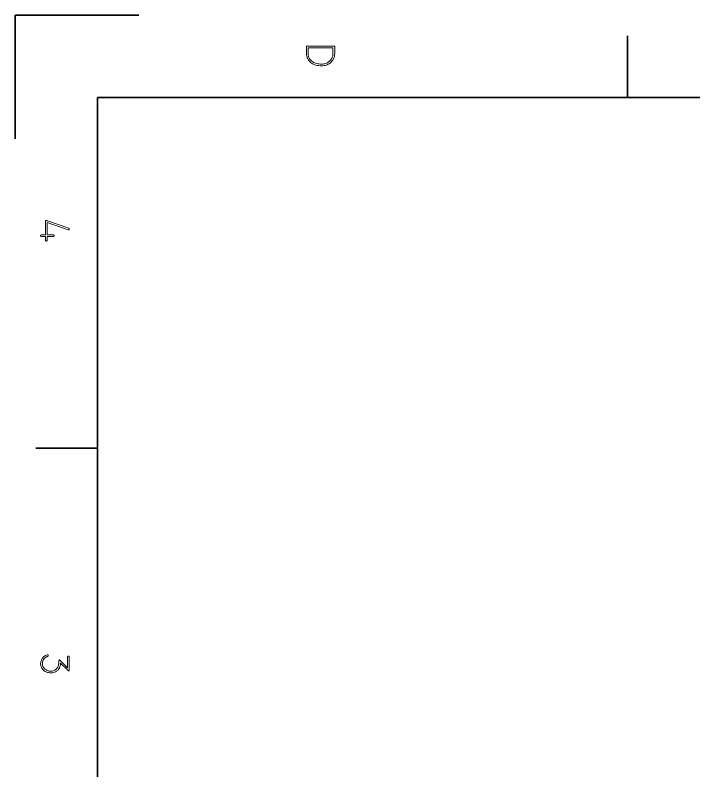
# Model space of a CAD drawing. Extents: x 0 to 297, y 0 to 210.
# Drawn here: x 0 to 82.3, y 118.4 to 210 of the extents above; entities that cross this region are included whole.
import ezdxf

# ---------------------------------------------------------------- set-up
doc = ezdxf.new("R2010")
doc.units = 0

msp = doc.modelspace()

# ---------------------------------------------------------------- linework, layer by layer
at = {"color": 7, "lineweight": 35, "ltscale": 0.375}
for p, q in [((0, 195), (0, 210)), ((0, 210), (15, 210))]:
    msp.add_line(p, q, dxfattribs=at)
at = {"color": 7, "lineweight": 35, "ltscale": 0.1875}
for p, q in [((74.3, 200), (74.3, 207.5)), ((10, 157.5), (2.5, 157.5))]:
    msp.add_line(p, q, dxfattribs=at)
at = {"color": 7, "lineweight": 35}
for p, q in [((287, 200), (10, 200)), ((10, 200), (10, 10))]:
    msp.add_line(p, q, dxfattribs=at)
at = {"color": 7, "lineweight": 13}
for points in [[(37.17, 203.864), (36.987, 203.869), (36.814, 203.883), (36.649, 203.908), (36.493, 203.943), (36.346, 203.987), (36.208, 204.042), (36.079, 204.106), (35.959, 204.18), (35.848, 204.265), (35.745, 204.359), (35.67, 204.441), (35.602, 204.527), (35.542, 204.617), (35.49, 204.711), (35.446, 204.808), (35.41, 204.909), (35.382, 205.013), (35.362, 205.121), (35.35, 205.233), (35.346, 205.348), (35.346, 206.217), (38.766, 206.217), (38.766, 205.354), (38.762, 205.24), (38.751, 205.13), (38.732, 205.022), (38.706, 204.918), (38.672, 204.817), (38.631, 204.719), (38.583, 204.624), (38.526, 204.533), (38.463, 204.444), (38.392, 204.359), (38.301, 204.265), (38.202, 204.18), (38.097, 204.106), (37.985, 204.042), (37.867, 203.987), (37.741, 203.943), (37.608, 203.908), (37.469, 203.883), (37.323, 203.869)], [(37.17, 204.066), (37.303, 204.07), (37.431, 204.083), (37.552, 204.104), (37.667, 204.134), (37.777, 204.173), (37.881, 204.22), (37.978, 204.276), (38.07, 204.34), (38.156, 204.413), (38.235, 204.495), (38.297, 204.569), (38.352, 204.646), (38.4, 204.725), (38.442, 204.807), (38.478, 204.891), (38.507, 204.979), (38.529, 205.068), (38.546, 205.161), (38.555, 205.256), (38.559, 205.354), (38.559, 206.015), (35.548, 206.015), (35.548, 205.348), (35.552, 205.249), (35.563, 205.153), (35.581, 205.059), (35.606, 204.969), (35.638, 204.881), (35.678, 204.797), (35.724, 204.716), (35.778, 204.637), (35.839, 204.562), (35.907, 204.49), (35.998, 204.409), (36.097, 204.337), (36.203, 204.274), (36.318, 204.218), (36.44, 204.172), (36.57, 204.134), (36.708, 204.104), (36.854, 204.083), (37.008, 204.07)], [(3.677, 182.715), (3.677, 183.144), (3.197, 183.144), (3.178, 183.145), (3.161, 183.148), (3.145, 183.153), (3.132, 183.16), (3.121, 183.169), (3.112, 183.18), (3.105, 183.193), (3.1, 183.209), (3.097, 183.226), (3.096, 183.245), (3.097, 183.264), (3.1, 183.281), (3.105, 183.296), (3.112, 183.31), (3.121, 183.321), (3.132, 183.33), (3.145, 183.337), (3.161, 183.342), (3.178, 183.345), (3.197, 183.346), (3.677, 183.346), (3.677, 185.058), (3.677, 185.069), (3.679, 185.078), (3.682, 185.086), (3.686, 185.094), (3.692, 185.1), (3.699, 185.105), (3.706, 185.109), (3.716, 185.111), (3.726, 185.113), (3.737, 185.114), (3.749, 185.113), (3.762, 185.111), (3.777, 185.109), (3.795, 185.105), (3.814, 185.1), (3.836, 185.094), (3.86, 185.086), (3.886, 185.078), (3.914, 185.069), (3.944, 185.058), (6.505, 184.154), (6.518, 184.149), (6.529, 184.142), (6.539, 184.135), (6.547, 184.127), (6.554, 184.119), (6.56, 184.109), (6.565, 184.099), (6.568, 184.088), (6.57, 184.076), (6.571, 184.063), (6.57, 184.043), (6.567, 184.025), (6.562, 184.009), (6.555, 183.995), (6.545, 183.984), (6.534, 183.974), (6.521, 183.967), (6.506, 183.961), (6.489, 183.958), (6.47, 183.957), (6.467, 183.957), (6.463, 183.957), (6.46, 183.958), (6.457, 183.958), (6.453, 183.958), (6.45, 183.959), (6.446, 183.96), (6.442, 183.96), (6.438, 183.961), (6.434, 183.962), (3.879, 184.856), (3.879, 183.351), (4.631, 183.351), (4.651, 183.35), (4.668, 183.347), (4.683, 183.342), (4.696, 183.335), (4.707, 183.326), (4.716, 183.315), (4.723, 183.302), (4.728, 183.286), (4.731, 183.269), (4.732, 183.25), (4.731, 183.231), (4.728, 183.214), (4.723, 183.198), (4.716, 183.185), (4.707, 183.174), (4.696, 183.165), (4.683, 183.158), (4.668, 183.153), (4.651, 183.15), (4.631, 183.149), (3.879, 183.149), (3.879, 182.715), (3.878, 182.695), (3.875, 182.678), (3.87, 182.663), (3.863, 182.65), (3.854, 182.639), (3.842, 182.63), (3.829, 182.623), (3.814, 182.618), (3.797, 182.615), (3.778, 182.614), (3.759, 182.615), (3.741, 182.618), (3.726, 182.623), (3.713, 182.63), (3.702, 182.639), (3.693, 182.65), (3.686, 182.663), (3.681, 182.678), (3.678, 182.695)], [(4.313, 130.268), (4.183, 130.272), (4.06, 130.287), (3.943, 130.31), (3.832, 130.344), (3.729, 130.386), (3.631, 130.439), (3.541, 130.5), (3.457, 130.572), (3.379, 130.652), (3.308, 130.742), (3.25, 130.831), (3.201, 130.922), (3.162, 131.014), (3.132, 131.108), (3.111, 131.203), (3.1, 131.301), (3.097, 131.4), (3.104, 131.5), (3.121, 131.603), (3.146, 131.707), (3.183, 131.814), (3.228, 131.913), (3.282, 132.005), (3.344, 132.09), (3.414, 132.168), (3.493, 132.239), (3.581, 132.302), (3.677, 132.358), (3.781, 132.408), (3.894, 132.449), (3.898, 132.45), (3.902, 132.451), (3.906, 132.452), (3.909, 132.453), (3.913, 132.453), (3.916, 132.454), (3.92, 132.454), (3.923, 132.454), (3.926, 132.454), (3.929, 132.455), (3.948, 132.453), (3.964, 132.45), (3.978, 132.445), (3.991, 132.438), (4.001, 132.428), (4.01, 132.416), (4.017, 132.403), (4.021, 132.387), (4.024, 132.369), (4.025, 132.348), (4.025, 132.336), (4.022, 132.324), (4.019, 132.313), (4.014, 132.302), (4.008, 132.293), (4, 132.284), (3.991, 132.276), (3.98, 132.269), (3.968, 132.263), (3.955, 132.258), (3.893, 132.235), (3.835, 132.21), (3.779, 132.182), (3.727, 132.151), (3.677, 132.117), (3.63, 132.081), (3.585, 132.042), (3.544, 132.001), (3.505, 131.956), (3.47, 131.909), (3.44, 131.863), (3.413, 131.816), (3.39, 131.768), (3.369, 131.718), (3.352, 131.668), (3.338, 131.616), (3.327, 131.564), (3.319, 131.51), (3.315, 131.455), (3.313, 131.399), (3.316, 131.325), (3.323, 131.254), (3.336, 131.184), (3.354, 131.117), (3.376, 131.052), (3.404, 130.989), (3.437, 130.928), (3.475, 130.869), (3.518, 130.812), (3.566, 130.758), (3.624, 130.703), (3.686, 130.654), (3.752, 130.611), (3.821, 130.573), (3.894, 130.542), (3.971, 130.516), (4.051, 130.496), (4.135, 130.481), (4.222, 130.473), (4.313, 130.47), (4.406, 130.473), (4.494, 130.481), (4.578, 130.496), (4.657, 130.517), (4.732, 130.543), (4.803, 130.575), (4.869, 130.613), (4.931, 130.657), (4.988, 130.707), (5.04, 130.763), (5.076, 130.807), (5.108, 130.853), (5.139, 130.903), (5.166, 130.956), (5.192, 131.011), (5.215, 131.07), (5.236, 131.131), (5.254, 131.196), (5.269, 131.263), (5.283, 131.333), (5.287, 131.372), (5.291, 131.41), (5.294, 131.448), (5.298, 131.487), (5.302, 131.525), (5.305, 131.564), (5.309, 131.602), (5.312, 131.64), (5.315, 131.679), (5.318, 131.717), (5.321, 131.739), (5.323, 131.759), (5.327, 131.776), (5.331, 131.792), (5.336, 131.804), (5.341, 131.815), (5.347, 131.823), (5.354, 131.829), (5.361, 131.832), (5.369, 131.833), (5.379, 131.833), (5.389, 131.831), (5.4, 131.827), (5.412, 131.823), (5.423, 131.817), (5.435, 131.81), (5.447, 131.801), (5.459, 131.791), (5.472, 131.78), (5.485, 131.768), (6.364, 130.889), (6.364, 132.187), (6.365, 132.206), (6.368, 132.223), (6.373, 132.238), (6.38, 132.252), (6.389, 132.263), (6.4, 132.272), (6.413, 132.279), (6.428, 132.284), (6.445, 132.287), (6.465, 132.288), (6.484, 132.287), (6.501, 132.284), (6.516, 132.279), (6.529, 132.272), (6.54, 132.263), (6.549, 132.252), (6.557, 132.238), (6.562, 132.223), (6.565, 132.206), (6.566, 132.187), (6.566, 130.616), (6.565, 130.596), (6.564, 130.578), (6.561, 130.562), (6.558, 130.548), (6.553, 130.537), (6.547, 130.527), (6.541, 130.52), (6.533, 130.514), (6.525, 130.511), (6.515, 130.51), (6.503, 130.511), (6.489, 130.514), (6.475, 130.52), (6.459, 130.527), (6.443, 130.537), (6.426, 130.548), (6.408, 130.562), (6.389, 130.578), (6.369, 130.596), (6.348, 130.616), (5.52, 131.449), (5.491, 131.225), (5.441, 131.024), (5.371, 130.847), (5.281, 130.693), (5.17, 130.563), (5.04, 130.457), (4.888, 130.374), (4.717, 130.315), (4.525, 130.279)]]:
    msp.add_lwpolyline(points, close=True, dxfattribs=at)

doc.saveas('drawing.dxf')
